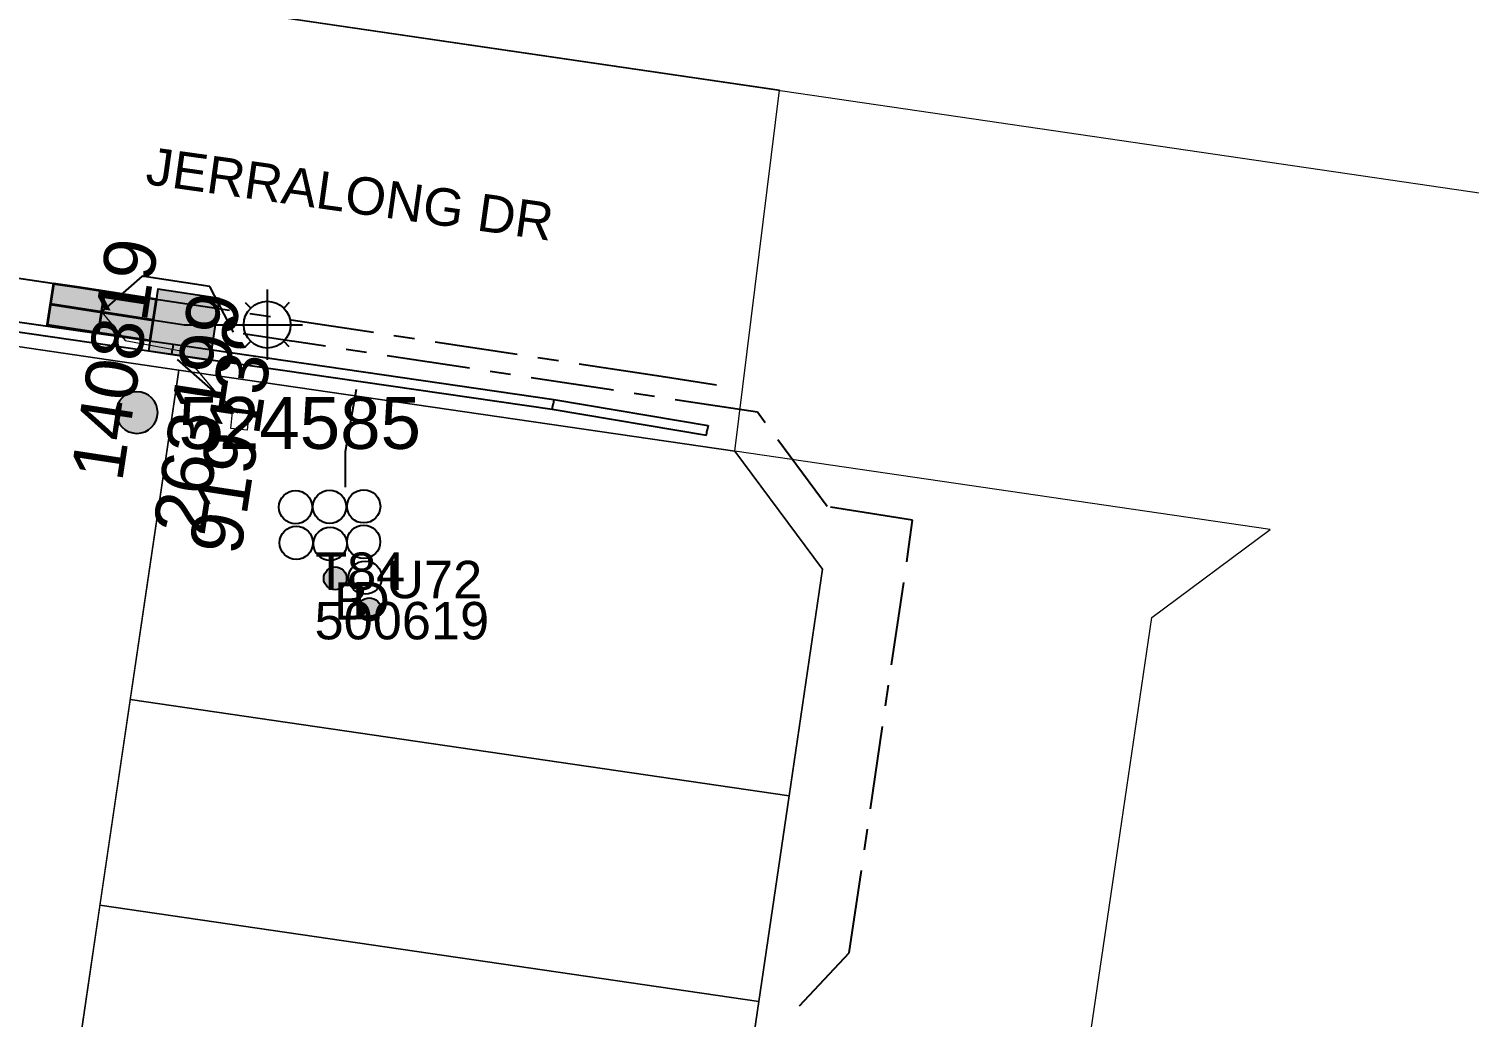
# Model space of a CAD drawing. Header units: metres. Extents: x 302924 to 304532, y 6268290 to 6269135.
# Drawn here: x 304229.9 to 304299.1, y 6268747.4 to 6268795 of the extents above; entities that cross this region are included whole.
import ezdxf
from ezdxf.enums import TextEntityAlignment as Align

# ---------------------------------------------------------------- set-up
doc = ezdxf.new("R2010")
doc.units = ezdxf.units.M
doc.linetypes.add('Cable Exist UG', pattern=[7, 4, -1, 1, -1])
doc.linetypes.add('PHANTOMX2', pattern=[6.6, 3, -0.75, 0.2, -0.75, 0.2, -0.75, 0.2, -0.75])
doc.layers.get('0').update_dxf_attribs({"color": 6})
for name, color, linetype, lineweight in [('_User Miscellaneous1', 30, 'Continuous', 13), ('_User Miscellaneous5', 121, 'Continuous', 13), ('_User_LV_Exist', 5, 'Continuous', 35), ('Cadastre Roads_SP_EXT', 218, 'Continuous', 15), ('Mains_HV_EXT', 13, 'Continuous', 25), ('Mains_LV_EXT', 163, 'Continuous', 25), ('Mains_LV_SL_EXT', 135, 'Continuous', 25), ('Services_SP_EXT', 42, 'PHANTOMX2', 20)]:
    doc.layers.add(name, color=color, linetype=linetype, lineweight=lineweight)
for name, color, linetype in [('Duct_SP_EXT', 30, 'Continuous'), ('Equip_SP_SL_EXT', 7, 'Continuous'), ('SupportsOH_SP_TR_HV_LV_SL_EXT', 7, 'Continuous'), ('SupportsUG_SP_LV_EXT', 7, 'Continuous'), ('SupportsUG_SP_LV_SL_EXT', 7, 'Continuous'), ('Trench_SP_EXT', 7, 'Continuous')]:
    doc.layers.add(name, color=color, linetype=linetype)
doc.styles.add('COLUMN_LABEL', font='arial.ttf', dxfattribs={"height": 2})
doc.styles.add('iecARIAL', font='arial.ttf', dxfattribs={"height": 2})
doc.styles.add('POLE_LABEL', font='arial.ttf', dxfattribs={"height": 2})
doc.styles.add('SL_LABEL', font='arial.ttf', dxfattribs={"height": 2})
doc.styles.get("Standard").update_dxf_attribs({"font": 'arial.ttf'})

# ---------------------------------------------------------------- blocks, each defined once
blk = doc.blocks.new('COLUMN_EXT')
blk.add_hatch(color=256).paths.add_polyline_path([(1.5, -1.5), (1.5, 1.5), (-1.5, 1.5), (-1.5, -1.5)])
blk.add_lwpolyline([(1.5, 1.5), (-1.5, 1.5), (-1.5, -1.5), (1.5, -1.5)], close=True)
at = {"flags": 9}
for tag, p in [('NOTES', (-1.813, 2)), ('STREETNAME', (-1.813, 1.6)), ('LOCATION', (-1.813, 1.4)), ('SUBURB', (-1.813, 1.8)), ('OWNED_BY', (-1.813, 0.6)), ('LEGEND', (-1.813, 1.2)), ('USAGE', (-1.813, 1)), ('STATE', (-1.813, 0.8)), ('COLUMN_TYPE', (-1.813, 0.4))]:
    blk.add_attdef(tag, text='', height=0.2, rotation=180, dxfattribs=at).set_placement(p, align=Align.MIDDLE_LEFT)
at = {"flags": 1}
blk.add_attdef('Z', (-1.813, 2.351), '', height=0.2, rotation=180, dxfattribs=at)
at = {"flags": 9}
for tag, style, p in [('STRUCTURE_PLANT_NUMBER', 'POLE_LABEL', (-1.813, -0.031)), ('STREET_CODE', 'COLUMN_LABEL', (-1.813, 0.2))]:
    blk.add_attdef(tag, text='', height=0.2, rotation=180, dxfattribs=dict(at, style=style)).set_placement(p, align=Align.MIDDLE_LEFT)
at = {"style": 'COLUMN_LABEL', "width": 0.9, "flags": 8}
blk.add_attdef('ASSET_NUM', text='', height=2, rotation=270, dxfattribs=at).set_placement((2, -4), align=Align.MIDDLE_LEFT)
blk = doc.blocks.new('PILLAR_EXT')
blk.add_hatch(color=256).paths.add_polyline_path([(-2.5, 1), (-2.5, -1), (2.5, -1), (2.5, 1)])
for p, q in [((0, 1), (0, -1)), ((-2.5, 0), (2.5, 0))]:
    blk.add_line(p, q)
at = {"ltscale": 10}
blk.add_line((2.5, 0), (-2.5, 0), dxfattribs=at)
blk.add_lwpolyline([(-2.5, -1), (-1.25, -1), (1.25, -1), (2.5, -1), (2.5, 1), (-2.5, 1)], close=True)
at = {"width": 0.9, "flags": 8}
blk.add_attdef('ASSET_NUM', text='', height=2, rotation=90, dxfattribs=at).set_placement((-2, 4), align=Align.MIDDLE_LEFT)
for tag, p, flags in [('OWNED_BY', (0, -0.2), 9), ('STATE', (0, -0.4), 9), ('SUPPORT_TYPE', (0, -0.6), 9), ('USAGE', (0, -0.8), 9), ('LEGEND', (0, -1), 9), ('LOCATION', (0, -1.2), 9), ('NOTES', (0, -1.4), 9), ('STREETNAME', (0, -1.8), 9), ('SUBURB', (0, -2), 1), ('PARENT', (0, -1.6), 9)]:
    blk.add_attdef(tag, p, '', height=0.2, dxfattribs=dict(flags=flags))
blk = doc.blocks.new('DUCT_EXT')
blk.add_circle((0, 0.8), 0.8)
at = {"flags": 1}
blk.add_attdef('Z', (0, 0), '', height=0.2, dxfattribs=at)
at = {"flags": 9}
for tag, p in [('DUCT_CODE', (0, 0)), ('XSECT_TYPE', (0, -0.2)), ('STATE', (0, -0.6)), ('FB_REFERENCE', (0, -0.4)), ('NOTES', (0, -0.8))]:
    blk.add_attdef(tag, text='', height=0.2, dxfattribs=at).set_placement(p, align=Align.MIDDLE_LEFT)
blk = doc.blocks.new('SL_LANTERN_EXT')
at = {"flags": 9}
for tag, p in [('LRATECODE', (-7.4, 0)), ('LOUTREACHVOCAB', (-7.2, 0)), ('LOUTREACH', (-7, 0)), ('LANTNUMBER', (-6.6, 0)), ('LNEW', (-6.4, 0)), ('LMASTVOCAB', (-6.2, 0)), ('LMAST', (-6, 0)), ('LLAMPVOCAB', (-5.8, 0)), ('LLAMP', (-5.6, 0)), ('LEXIST', (-5.4, 0)), ('LCHARGE3PERCENT', (-5.2, 0)), ('LCHARGE3', (-5, 0)), ('LCHARGE2PERCENT', (-4.8, 0)), ('LCHARGE2', (-4.6, 0)), ('LCHARGE1PERCENT', (-4.4, 0)), ('LCHARGE1', (-4.2, 0)), ('LCATEGORY', (-4, 0)), ('LBRACKETVOCAB', (-3.8, 0)), ('LBRACKET', (-3.6, 0)), ('LKINGHEIGHT', (-3.4, 0)), ('CREPLACE', (-3.2, 0)), ('CREMOVE', (-3, 0)), ('CNUMBER', (-2.8, 0)), ('CNEW', (-2.6, 0)), ('CEXIST', (-2.4, 0)), ('USAGE', (-2.2, 0)), ('STATE', (-2, 0)), ('OWNED_BY', (-1.8, 0)), ('ORIENTATION', (-1.6, 0)), ('OPERATING_VOLTAGE', (-1.4, 0)), ('NO_PHASES', (-1.2, 0)), ('LANTERN_TYPE', (-1, 0)), ('LANTERN_PURPOSE', (-0.8, 0)), ('CONTROL_TYPE', (-0.6, 0)), ('CONSTRUCTED_VOLTAGE', (-0.4, 0))]:
    blk.add_attdef(tag, text='', height=0.001, rotation=270, dxfattribs=at).set_placement(p, align=Align.MIDDLE_LEFT)
at = {"style": 'SL_LABEL', "flags": 9}
blk.add_attdef('STREET_CODE', text='', height=0.001, rotation=270, dxfattribs=at).set_placement((0.001, 0), align=Align.MIDDLE_LEFT)
at = {"flags": 1}
blk.add_attdef('Z', (0, 0), '', height=0.001, rotation=270, dxfattribs=at)
at = {"width": 0.9}
blk.add_attdef('LNUMBER', text='', height=1, dxfattribs=at).set_placement((7, -1), align=Align.MIDDLE_LEFT)
at = {"flags": 9}
for tag, p in [('LREMOVE', (0, -7.6)), ('LREPLACE', (0, -7.8)), ('LTYPE', (0, -8)), ('LTYPEVOCAB', (0, -8.2)), ('LEGEND', (0, -8.4)), ('SUBURB', (0, -8.6)), ('STREETNAME', (0, -8.8)), ('LOCATION', (0, -9)), ('NOTES', (0, -9.2)), ('MAINTAINED_BY', (0, -9.863))]:
    blk.add_attdef(tag, text='', height=0.001, dxfattribs=at).set_placement(p, align=Align.MIDDLE_LEFT)
blk.add_attdef('OPERATED_BY', (0, -9.607), '', height=0.001, dxfattribs=at)
at = {"transparency": 33554687}
blk.add_wipeout([(5.688, 0), (5.061, -1.061), (4, -1.688), (2.939, -1.061), (2.313, 0), (2.939, 1.061), (4, 1.687), (5.061, 1.061)], dxfattribs=at)
for p, q in [((4, 1.687), (4, 0)), ((2.939, 1.061), (3.205, 0.795)), ((5.061, 1.061), (4.795, 0.795)), ((0, 0), (4, 0)), ((4, 0), (5.688, 0)), ((4, 0), (4, -1.688)), ((2.939, -1.061), (3.205, -0.795)), ((5.061, -1.061), (4.795, -0.795))]:
    blk.add_line(p, q)
blk.add_circle((4, 0), 1.125)
blk = doc.blocks.new('CCP_EXT')
at = {"flags": 9}
for tag, p in [('USAGE', (0, -1.2)), ('LEGEND', (0, -1.4)), ('STATE', (0, -1.8)), ('LIFE_SUPPORT', (0, -1.6)), ('NOTES', (0, -2))]:
    blk.add_attdef(tag, text='', height=0.2, dxfattribs=at).set_placement(p, align=Align.MIDDLE_LEFT)
at = {"transparency": 33554687}
blk.add_wipeout([(0, 0.566), (0.566, 0), (0, -0.566), (-0.566, 0)], dxfattribs=at)
blk.add_lwpolyline([(-0.566, 0), (0, 0.566), (0.566, 0), (0, -0.566), (-0.566, 0)])
at = {"flags": 1}
blk.add_attdef('Z', (0, 0), '', height=0.2, dxfattribs=at)
at = {"flags": 9}
for tag, p in [('CCP_TYPE', (0, 0)), ('OPERATING_VOLTAGE', (0, -0.6)), ('CONSTRUCTED_VOLTAGE', (0, -0.2)), ('NO_PHASES', (0, -0.4)), ('ORIENTATION', (0, -0.8)), ('OWNED_BY', (0, -1))]:
    blk.add_attdef(tag, text='', height=0.2, dxfattribs=at).set_placement(p, align=Align.MIDDLE_LEFT)
blk = doc.blocks.new('POLE_EXT')
blk.add_hatch(color=256).paths.add_polyline_path([(-1, 0, 1), (1, 0, 1)])
blk.add_lwpolyline([(-1, 0, 1), (1, 0, 1)], format="xyb", close=True)
at = {"flags": 8}
blk.add_attdef('pNumber', text='', height=2, dxfattribs=at).set_placement((2.5, 2.5), align=Align.MIDDLE_CENTER)
at = {"style": 'POLE_LABEL', "flags": 9}
for tag, p in [('STRUCTURE_PLANT_NUMBER', (1.355, 0.028)), ('STREET_CODE', (1.355, -0.2))]:
    blk.add_attdef(tag, text='', height=0.2, dxfattribs=at).set_placement(p, align=Align.MIDDLE_LEFT)
at = {"flags": 9}
for tag, p in [('OWNED_BY', (1.355, -0.4)), ('PARENT', (1.355, -0.6)), ('cLV', (1.355, -1.4)), ('SPECIAL_USE', (1.355, -0.8)), ('STATE', (1.355, -1)), ('USAGE', (1.355, -1.2)), ('cHV', (1.355, -2)), ('hDepth', (1.355, -1.6)), ('hDia', (1.355, -1.8)), ('LBRACKET', (1.355, -2.2)), ('LExisting', (1.355, -2.4)), ('LANTNUMBER', (1.355, -2.6)), ('LOther', (1.355, -2.8)), ('cLinedev', (1.355, -3.4)), ('LRemove', (1.355, -3)), ('LEGEND', (1.355, -3.2)), ('pExisting', (1.355, -3.8)), ('LOCATION', (1.355, -3.6)), ('PFNUMBER', (1.355, -4)), ('NEWPFNUMBER', (1.355, -4.2)), ('pFooting', (1.355, -4.4)), ('pNew', (1.355, -4.6)), ('pRelocate', (1.355, -5)), ('pRemove', (1.355, -5.2)), ('pReplace', (1.355, -5.4)), ('pStay', (1.355, -5.6)), ('cspan', (1.355, -6)), ('STREETNAME', (1.355, -6.2)), ('pType', (1.355, -5.8)), ('SUBURB', (1.355, -6.4)), ('OPERATED_BY', (1.355, -7.014)), ('NOTES', (1.355, -6.6)), ('MAINTAINED_BY', (1.355, -6.814))]:
    blk.add_attdef(tag, text='', height=0.2, dxfattribs=at).set_placement(p, align=Align.MIDDLE_LEFT)
at = {"flags": 1}
blk.add_attdef('Z', (1.355, -7.328), '', height=0.2, dxfattribs=at)
blk = doc.blocks.new('CABLE_LARGE_EXT')
h = blk.add_hatch(color=256)
edge = h.paths.add_edge_path()
edge.add_arc((0, 0.55), 0.55, 0, 360)
blk.add_circle((0, 0.55), 0.55)
at = {"flags": 1}
blk.add_attdef('Z', (0, 0), '', height=0.2, dxfattribs=at)
at = {"flags": 9}
for tag, p in [('COND_CODE', (0, 0)), ('XSECT_SIZE', (0, -0.6)), ('STATE', (0, -0.4)), ('FB_REFERENCE', (0, -0.2)), ('NOTES', (0, -0.8))]:
    blk.add_attdef(tag, text='', height=0.2, dxfattribs=at).set_placement(p, align=Align.MIDDLE_LEFT)

msp = doc.modelspace()

# ---------------------------------------------------------------- linework, layer by layer
at = {"layer": '_User Miscellaneous1', "transparency": 33554687}
for p, q in [((304228.9876, 6268780.9388), (304236.8135, 6268779.8061)), ((304228.9197, 6268780.4636), (304236.7448, 6268779.331)), ((304236.7448, 6268779.331), (304236.7792, 6268779.5686)), ((304236.7448, 6268779.331), (304236.7792, 6268779.5686)), ((304236.8135, 6268779.8061), (304236.7792, 6268779.5686)), ((304236.8135, 6268779.8061), (304236.7792, 6268779.5686)), ((304236.8135, 6268779.8061), (304255.1063, 6268777.1584)), ((304236.7448, 6268779.331), (304255.032, 6268776.6841)), ((304255.032, 6268776.6841), (304255.0691, 6268776.9213)), ((304255.032, 6268776.6841), (304262.441, 6268775.4365)), ((304255.1063, 6268777.1584), (304255.0691, 6268776.9213)), ((304255.1063, 6268777.1584), (304262.5207, 6268775.9098)), ((304262.5207, 6268775.9098), (304262.4808, 6268775.6731)), ((304262.441, 6268775.4365), (304262.4808, 6268775.6731))]:
    msp.add_line(p, q, dxfattribs=at)
at = {"layer": '_User Miscellaneous5', "linetype": 'Continuous', "transparency": 33554597}
msp.add_lwpolyline([(304207.9682, 6268800.525), (304522.7273, 6268754.3985), (304531.9836, 6268817.4246)], dxfattribs=at)
for points in [[(304237.0805, 6268778.5698), (304210.3623, 6268782.4904), (304204.6923, 6268778.2699), (304198.6902, 6268737.4903), (304230.3546, 6268732.8555), (304237.0805, 6268778.5698)], [(304268.0208, 6268768.9921), (304263.8018, 6268774.6631), (304237.0805, 6268778.5698), (304234.7498, 6268762.7279), (304266.4143, 6268758.0908), (304268.0208, 6268768.9921)], [(304266.4143, 6268758.0908), (304234.7498, 6268762.7279), (304233.2947, 6268752.8362), (304264.9576, 6268748.1992), (304266.4143, 6268758.0908)], [(304264.9576, 6268748.1992), (304233.2947, 6268752.8362), (304231.8389, 6268742.9426), (304263.5017, 6268738.3065), (304264.9576, 6268748.1992)]]:
    msp.add_lwpolyline(points, close=True, dxfattribs=at)
at = {"layer": 'Cadastre Roads_SP_EXT', "linetype": 'Continuous'}
msp.add_lwpolyline([(304280.7911, 6268745.8787), (304282.2478, 6268755.7713), (304283.8535, 6268766.6725), (304289.5293, 6268770.8921), (304263.8017, 6268774.6631), (304268.0208, 6268768.992), (304266.4143, 6268758.0909), (304264.9575, 6268748.1992), (304263.5017, 6268738.3066)], dxfattribs=at)
at = {"layer": 'Duct_SP_EXT'}
for p, q in [((304255.032, 6268776.6841), (304255.0691, 6268776.9213)), ((304255.032, 6268776.6841), (304262.441, 6268775.4365)), ((304255.1063, 6268777.1584), (304255.0691, 6268776.9213)), ((304255.1063, 6268777.1584), (304262.5207, 6268775.9098)), ((304262.5207, 6268775.9098), (304262.4808, 6268775.6731)), ((304262.441, 6268775.4365), (304262.4808, 6268775.6731))]:
    msp.add_line(p, q, dxfattribs=at)
msp.add_lwpolyline([(304245.0966, 6268772.9415), (304245.0966, 6268774.6486), (304245.6175, 6268777.6552)], dxfattribs=at)

# ---------------------------------------------------------------- block references
for name, p, rotation in [('DUCT_EXT', (304243.4951, 6268771.9649), 89.32197507365993), ('DUCT_EXT', (304245.1296, 6268771.9858), 89.66139716937685), ('DUCT_EXT', (304246.7687, 6268772.0075), 89.66139716937685), ('DUCT_EXT', (304243.528, 6268770.2475), 89.32197507365993), ('DUCT_EXT', (304246.7676, 6268770.3038), 89.66139716937685), ('DUCT_EXT', (304245.1556, 6268770.2019), 89.66139716937685), ('CABLE_LARGE_EXT', (304245.1488, 6268768.5534), 90.69236240995338), ('DUCT_EXT', (304246.8415, 6268768.5794), 89.66139716937685), ('CABLE_LARGE_EXT', (304246.7894, 6268767.0689), 90.69236240995338)]:
    msp.add_blockref(name, p, dxfattribs=dict(at, rotation=rotation))
at = {"layer": 'SupportsUG_SP_LV_EXT'}
ref = msp.add_blockref('PILLAR_EXT', (304233.3811, 6268781.3545), dxfattribs=dict(at, rotation=171.3014072575883))
ref.add_attrib('ASSET_NUM', '140819', dxfattribs={"layer": '0', "height": 2.5, "rotation": 81.301407, "style": 'iecARIAL'}).set_placement((304234.8811, 6268784.8545), align=Align.MIDDLE_RIGHT)
at = {"layer": 'SupportsUG_SP_LV_SL_EXT'}
ref = msp.add_blockref('COLUMN_EXT', (304237.3323, 6268780.75), dxfattribs=dict(at, rotation=351.3014072575883))
ref.add_attrib('ASSET_NUM', '919139', dxfattribs={"layer": '0', "height": 2.5, "rotation": 81.301407, "style": 'COLUMN_LABEL'}).set_placement((304239.3323, 6268781.5), align=Align.TOP_RIGHT)

# ---------------------------------------------------------------- texts
at = {"layer": 'Cadastre Roads_SP_EXT'}
msp.add_text('JERRALONG DR', height=1.8, rotation=352.02064, dxfattribs=at).set_placement((304235.4372, 6268787.5213))
at = {"layer": 'Duct_SP_EXT'}
for s, p in [('T84', (304243.6383, 6268767.9934)), ('U72', (304247.0511, 6268767.5929)), ('B', (304244.5368, 6268766.5611)), ('D', (304245.4045, 6268766.5793)), ('500619', (304243.6077, 6268765.6157))]:
    msp.add_text(s, height=1.8, dxfattribs=at).set_placement(p)

# ---------------------------------------------------------------- next in the draw order: block references
at = {"layer": 'Equip_SP_SL_EXT'}
ref = msp.add_blockref('SL_LANTERN_EXT', (304237.3323, 6268780.75), dxfattribs=at)
ref.add_attrib('ASSET_NUM', '263199', dxfattribs={"layer": '0', "height": 2.5, "rotation": 81.301407, "style": 'iecARIAL'}).set_placement((304238.8323, 6268782.25), align=Align.MIDDLE_RIGHT)

# ---------------------------------------------------------------- next in the draw order: linework, layer by layer
at = {"layer": 'Duct_SP_EXT'}
for p, q in [((304228.9876, 6268780.9388), (304236.8135, 6268779.8061)), ((304228.9197, 6268780.4636), (304236.7448, 6268779.331)), ((304236.7448, 6268779.331), (304236.7792, 6268779.5686)), ((304236.7448, 6268779.331), (304236.7792, 6268779.5686)), ((304236.8135, 6268779.8061), (304236.7792, 6268779.5686)), ((304236.8135, 6268779.8061), (304236.7792, 6268779.5686))]:
    msp.add_line(p, q, dxfattribs=at)
at = {"layer": 'Mains_HV_EXT', "linetype": 'Cable Exist UG'}
msp.add_lwpolyline([(304262.9294, 6268777.8454), (304260.2724, 6268778.2519), (304260.2724, 6268778.2519), (304209.4412, 6268786.0288), (304201.9707, 6268787.061), (304200.9521, 6268787.1939), (304200.9521, 6268787.1939), (304203.0214, 6268801.2525), (304204.9191, 6268814.1707), (304209.8592, 6268813.3887), (304209.8592, 6268813.3887), (304279.0361, 6268803.2421), (304279.5499, 6268806.5007), (304279.5499, 6268806.5007), (304286.1724, 6268851.5744), (304286.2151, 6268851.7897), (304295.8527, 6268851.3881), (304296.2494, 6268851.3571), (304296.2494, 6268851.3571), (304296.0183, 6268849.7926), (304298.9838, 6268849.3392), (304302.9391, 6268848.7596), (304303.0909, 6268850.5726)], dxfattribs=at)
at = {"layer": 'Mains_LV_SL_EXT', "linetype": 'Cable Exist UG'}
msp.add_lwpolyline([(304233.3988, 6268781.3518), (304237.3486, 6268780.7474)], dxfattribs=at)

# ---------------------------------------------------------------- next in the draw order: block references
at = {"layer": '_User_LV_Exist'}
ref = msp.add_blockref('PILLAR_EXT', (304233.3811, 6268781.3545), dxfattribs=dict(at, rotation=171.3014072575883))
ref.add_attrib('ASSET_NUM', '140819', dxfattribs={"layer": '0', "height": 2.5, "rotation": 81.301407, "style": 'iecARIAL'}).set_placement((304234.8811, 6268784.8545), align=Align.MIDDLE_RIGHT)
at = {"layer": 'Services_SP_EXT', "rotation": 129.3014075252558}
msp.add_blockref('CCP_EXT', (304240.0164, 6268776.1196), dxfattribs=at)

# ---------------------------------------------------------------- next in the draw order: linework, layer by layer
at = {"layer": 'Cadastre Roads_SP_EXT', "linetype": 'Continuous'}
msp.add_lwpolyline([(304265.9543, 6268792.028), (304207.9682, 6268800.525), (304204.6923, 6268778.2699), (304210.3623, 6268782.4904), (304237.0805, 6268778.5698), (304263.8017, 6268774.6631), (304265.9543, 6268792.028)], close=True, dxfattribs=at)
at = {"layer": 'Duct_SP_EXT'}
for p, q in [((304236.8135, 6268779.8061), (304255.1063, 6268777.1584)), ((304236.7448, 6268779.331), (304255.032, 6268776.6841))]:
    msp.add_line(p, q, dxfattribs=at)
at = {"layer": 'Mains_LV_EXT', "linetype": 'Cable Exist UG'}
msp.add_lwpolyline([(304266.9103, 6268747.9863), (304269.3075, 6268750.543), (304272.1759, 6268770.0672), (304272.3537, 6268771.3461), (304268.2444, 6268772.0025), (304264.8917, 6268776.5384), (304239.717, 6268780.3851), (304238.5706, 6268782.5838), (304235.3284, 6268783.0798), (304233.3577, 6268781.358)], dxfattribs=at)
at = {"layer": 'Services_SP_EXT'}
msp.add_lwpolyline([(304233.3811, 6268781.3545), (304234.502, 6268779.9857), (304237.176, 6268779.5011), (304240.0165, 6268776.1196)], dxfattribs=at)
at = {"layer": 'Trench_SP_EXT', "linetype": 'Cable Exist UG'}
msp.add_lwpolyline([(304237.0023, 6268779.0689), (304239.9208, 6268776.519)], dxfattribs=at)

# ---------------------------------------------------------------- next in the draw order: block references
at = {"layer": 'SupportsOH_SP_TR_HV_LV_SL_EXT'}
ref = msp.add_blockref('POLE_EXT', (304235.0688, 6268776.5251), dxfattribs=at)
ref.add_attrib('ASSET_NUM', '524585', dxfattribs={"layer": '0', "height": 2.5, "style": 'POLE_LABEL'}).set_placement((304237.0688, 6268777.2751), align=Align.TOP_LEFT)

doc.saveas('drawing.dxf')
